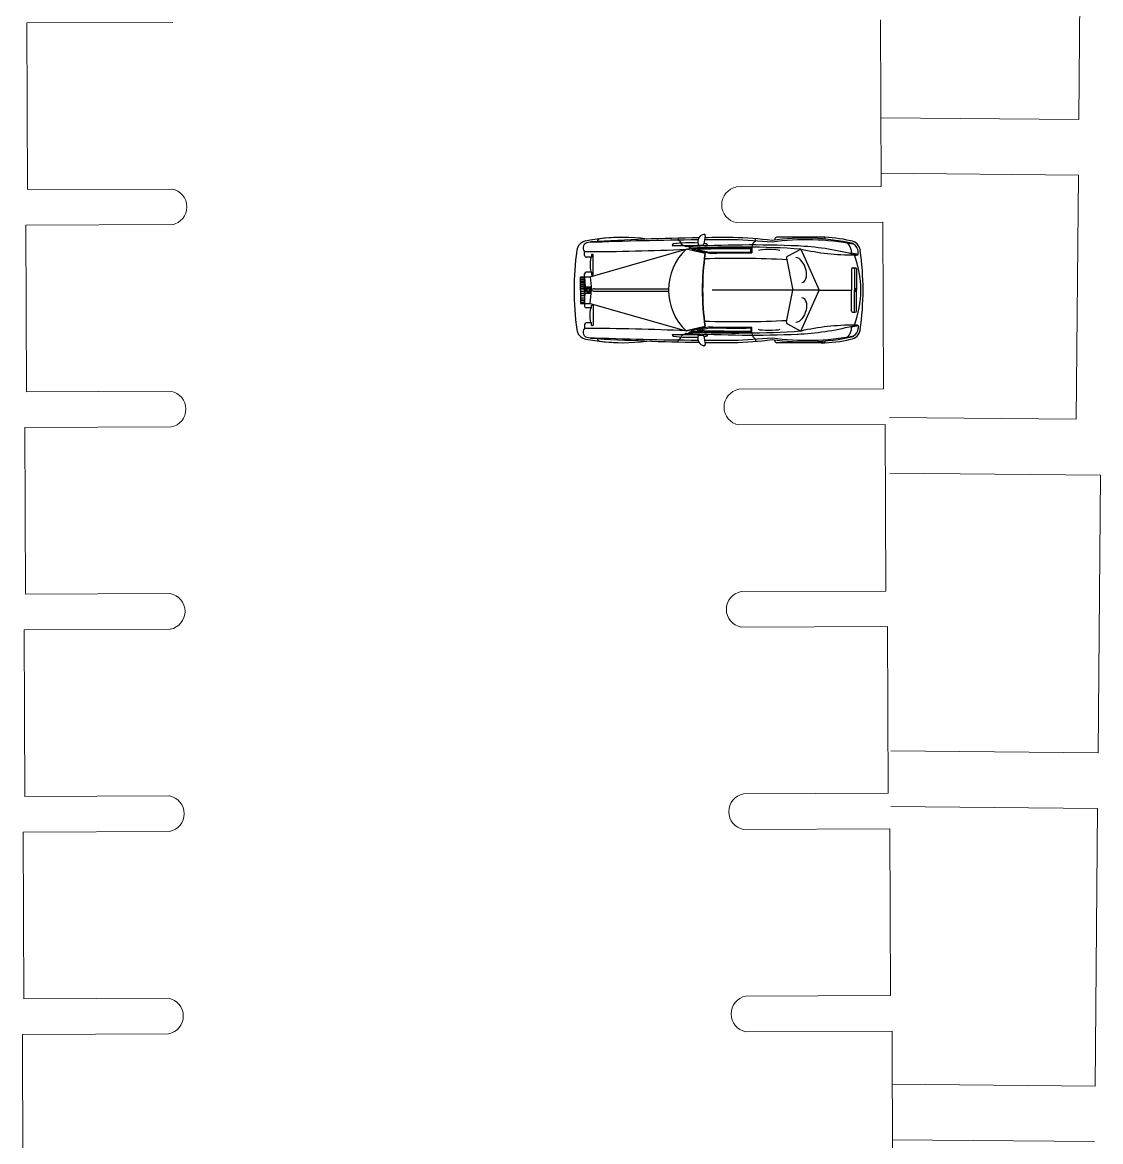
# Model space of a CAD drawing. Header units: millimetres. Extents: x 216896 to 446004, y 63591 to 243769.
# Drawn here: x 241612 to 261018, y 166047 to 186195 of the extents above; entities that cross this region are included whole.
import ezdxf

# ---------------------------------------------------------------- set-up
doc = ezdxf.new("R2010")
doc.units = ezdxf.units.MM
doc.layers.add('dwgmodels.com', color=250, linetype='Continuous')
doc.layers.add('line pedestr', color=7, linetype='Continuous', lineweight=5, true_color=0x1c1c1c)

# ---------------------------------------------------------------- blocks, each defined once
blk = doc.blocks.new('auto 1')
at = {"layer": 'dwgmodels.com', "color": 0}
for p, q in [((-4910, 858), (-4910, 857)), ((-3327, 933), (-3327, 898)), ((-3182, 776), (-3270, 822)), ((-2952, 810), (-2884, 810)), ((-2859, 1002), (-2864, 1002)), ((-1936, 883), (-1936, 923)), ((-1590, 910), (-1590, 899)), ((-715, 950), (-1550, 950)), ((-170, 828), (-170, 824)), ((-5012, 621), (-5012, 692)), ((-4909, 240), (-3185, 736)), ((-3437, 803), (-2799, 803)), ((-3185, 736), (-3104, 756)), ((-2842, 655), (-3185, 736)), ((-3069, 736), (-3140, 776)), ((-2765, 664), (-3069, 736)), ((-2763, 664), (-2704, 664)), ((-2002, 772), (-2002, 667)), ((-1362, 608), (-1117, 737)), ((-1117, 737), (-791, 0)), ((-90, 637), (-90, 691)), ((-4890, 591), (-4982, 591)), ((-1377, 575), (-1261, 0)), ((-5085, 0), (-5085, 240)), ((-5085, 0), (-5085, 240)), ((-5085, 240), (-4909, 240)), ((-5085, 220), (-5013, 220)), ((-5013, 0), (-5013, 240)), ((-5013, 240), (-4999, 56)), ((-5013, 0), (-5013, 240)), ((-5012, 240), (-5012, 291)), ((-4890, 321), (-4982, 321)), ((-4909, 240), (-4895, 56)), ((-208, 380), (-208, 0)), ((-188, 400), (-140, 400)), ((-156, 380), (-156, 0)), ((-120, 380), (-120, 0)), ((-4999, 56), (-4999, 0)), ((-4999, 56), (-4999, 0)), ((-4999, 56), (-4999, 0)), ((-4999, 56), (-4999, 0)), ((-4999, 56), (-4895, 56)), ((-4999, 56), (-4999, 0)), ((-4999, 56), (-4999, 0)), ((-4999, 56), (-4999, 0)), ((-4999, 56), (-4895, 56)), ((-4999, 56), (-4999, 0)), ((-4999, 56), (-4999, 0)), ((-4999, 56), (-4999, 0)), ((-4999, 56), (-4999, 0)), ((-4999, 56), (-4999, 0)), ((-4999, 56), (-4999, 0)), ((-4999, 56), (-4999, 0)), ((-4999, 56), (-4999, 0)), ((-4999, 56), (-4999, 0)), ((-4895, 56), (-4895, 0)), ((-4895, 56), (-4895, 0)), ((-4895, 56), (-4895, 0)), ((-4895, 56), (-4895, 0)), ((-4895, 56), (-4895, 0)), ((-4895, 56), (-4895, 0)), ((-4895, 56), (-4895, 0)), ((-4895, 56), (-4895, 0)), ((-4834, 20), (-3502, 20)), ((-5085, 0), (-5085, -240)), ((-5085, 0), (-5085, -240)), ((-5013, 0), (-5013, -240)), ((-5013, 0), (-5013, -240)), ((-5013, -240), (-4999, -56)), ((-4999, -56), (-4999, 0)), ((-4999, -56), (-4999, 0)), ((-4999, -56), (-4999, 0)), ((-4999, -56), (-4999, 0)), ((-4999, -56), (-4999, 0)), ((-4999, -56), (-4999, 0)), ((-4999, -56), (-4999, 0)), ((-4999, -56), (-4999, 0)), ((-4999, -56), (-4999, 0)), ((-4999, -56), (-4999, 0)), ((-4999, -56), (-4999, 0)), ((-4999, -56), (-4999, 0)), ((-4999, -56), (-4999, 0)), ((-4999, -56), (-4999, 0)), ((-4999, -56), (-4999, 0)), ((-4999, -56), (-4999, 0)), ((-4999, -56), (-4895, -56)), ((-4999, -56), (-4895, -56)), ((-4909, -240), (-4895, -56)), ((-4895, -56), (-4895, 0)), ((-4895, -56), (-4895, 0)), ((-4895, -56), (-4895, 0)), ((-4895, -56), (-4895, 0)), ((-4895, -56), (-4895, 0)), ((-4895, -56), (-4895, 0)), ((-4895, -56), (-4895, 0)), ((-4895, -56), (-4895, 0)), ((-4834, -20), (-3502, -20)), ((-1261, 0), (-2716, 0)), ((-791, 0), (-2716, 0)), ((-1377, -575), (-1261, 0)), ((-1117, -738), (-791, 0)), ((-791, 0), (-208, 0)), ((-791, 0), (-208, 0)), ((-208, -380), (-208, 0)), ((-156, -380), (-156, 0)), ((-120, -380), (-120, 0)), ((-5085, -220), (-5013, -220)), ((-5085, -240), (-4909, -240)), ((-5012, -240), (-5012, -291)), ((-4890, -321), (-4982, -321)), ((-4909, -240), (-3185, -736)), ((-188, -400), (-140, -400)), ((-4890, -591), (-4982, -591)), ((-5012, -621), (-5012, -692)), ((-3437, -803), (-2799, -803)), ((-3182, -776), (-3270, -822)), ((-2842, -655), (-3185, -736)), ((-3069, -736), (-3140, -776)), ((-2765, -664), (-3069, -736)), ((-2763, -664), (-2704, -664)), ((-2002, -772), (-2002, -667)), ((-1362, -608), (-1117, -738)), ((-90, -637), (-90, -691)), ((-4910, -858), (-4910, -857)), ((-3327, -934), (-3327, -898)), ((-2952, -810), (-2884, -810)), ((-2859, -1002), (-2864, -1002)), ((-1936, -883), (-1936, -923)), ((-1590, -910), (-1590, -899)), ((-715, -950), (-1550, -950)), ((-170, -828), (-170, -824))]:
    blk.add_line(p, q, dxfattribs=at)
for points in [[(-4890, 321), (-4890, 281, 0.414214), (-4878, 269), (-4871, 269, 0.414214), (-4859, 281), (-4859, 630, 0.414214), (-4871, 642), (-4878, 642, 0.414214), (-4890, 630), (-4890, 591)], [(-4890, -321), (-4890, -281, -0.414214), (-4878, -269), (-4871, -269, -0.414214), (-4859, -281), (-4859, -630, -0.414214), (-4871, -642), (-4878, -642, -0.414214), (-4890, -630), (-4890, -591)]]:
    blk.add_lwpolyline(points, format="xyb", dxfattribs=at)
for points in [[(-2842, 655), (-3185, 736, 0.204169), (-3502, 0, 0.204169), (-3185, -736), (-2842, -655, -0.034689), (-2888, 0, -0.034689)], [(-2002, 757, 0.014712), (-3080, 742), (-3069, 736), (-2765, 664, 0.057921), (-2763, 664), (-2724, 664, -0.009902), (-2002, 667)], [(-2017, 743, 0.013194), (-2983, 731), (-2762, 679), (-2724, 679, -0.009691), (-2017, 683)], [(-2017, -743, -0.013194), (-2983, -731), (-2762, -679), (-2724, -679, 0.009691), (-2017, -683)]]:
    blk.add_lwpolyline(points, format="xyb", close=True, dxfattribs=at)
for points in [[(-5071, 181), (-5013, 181), (-5013, 185), (-5071, 185)], [(-5071, 141), (-5013, 141), (-5013, 145), (-5071, 145)], [(-5071, 101), (-5013, 101), (-5013, 105), (-5071, 105)], [(-5071, 61), (-5013, 61), (-5013, 65), (-5071, 65)], [(-5071, 21), (-5013, 21), (-5013, 25), (-5071, 25)], [(-4996, 4), (-4995, 0), (-4996, -4), (-4988, -6), (-4979, -9), (-4917, -53), (-4908, -42), (-4906, -32), (-4906, -23), (-4911, -17), (-4921, -13), (-4927, -13), (-4936, -11), (-4932, -4), (-4934, -2), (-4931, 0), (-4934, 2), (-4932, 4), (-4936, 11), (-4927, 13), (-4921, 13), (-4911, 17), (-4906, 23), (-4906, 32), (-4908, 42), (-4917, 53), (-4979, 9), (-4988, 6)], [(-4996, -4), (-4995, 0), (-4996, 4), (-4988, 6), (-4979, 9), (-4917, 53), (-4908, 42), (-4906, 32), (-4906, 23), (-4911, 17), (-4921, 13), (-4927, 13), (-4936, 11), (-4932, 4), (-4934, 2), (-4931, 0), (-4934, -2), (-4932, -4), (-4936, -11), (-4927, -13), (-4921, -13), (-4911, -17), (-4906, -23), (-4906, -32), (-4908, -42), (-4917, -53), (-4979, -9), (-4988, -6)], [(-4996, 4), (-4995, 0), (-4996, -4), (-4988, -6), (-4979, -9), (-4917, -53), (-4908, -42), (-4906, -32), (-4906, -23), (-4911, -17), (-4921, -13), (-4927, -13), (-4936, -11), (-4932, -4), (-4934, -2), (-4931, 0), (-4934, 2), (-4932, 4), (-4936, 11), (-4927, 13), (-4921, 13), (-4911, 17), (-4906, 23), (-4906, 32), (-4908, 42), (-4917, 53), (-4979, 9), (-4988, 6)], [(-4996, -4), (-4995, 0), (-4996, 4), (-4988, 6), (-4979, 9), (-4917, 53), (-4908, 42), (-4906, 32), (-4906, 23), (-4911, 17), (-4921, 13), (-4927, 13), (-4936, 11), (-4932, 4), (-4934, 2), (-4931, 0), (-4934, -2), (-4932, -4), (-4936, -11), (-4927, -13), (-4921, -13), (-4911, -17), (-4906, -23), (-4906, -32), (-4908, -42), (-4917, -53), (-4979, -9), (-4988, -6)], [(-4996, 4), (-4995, 0), (-4996, -4), (-4988, -6), (-4979, -9), (-4917, -53), (-4908, -42), (-4906, -32), (-4906, -23), (-4911, -17), (-4921, -13), (-4927, -13), (-4936, -11), (-4932, -4), (-4934, -2), (-4931, 0), (-4934, 2), (-4932, 4), (-4936, 11), (-4927, 13), (-4921, 13), (-4911, 17), (-4906, 23), (-4906, 32), (-4908, 42), (-4917, 53), (-4979, 9), (-4988, 6)], [(-4996, -4), (-4995, 0), (-4996, 4), (-4988, 6), (-4979, 9), (-4917, 53), (-4908, 42), (-4906, 32), (-4906, 23), (-4911, 17), (-4921, 13), (-4927, 13), (-4936, 11), (-4932, 4), (-4934, 2), (-4931, 0), (-4934, -2), (-4932, -4), (-4936, -11), (-4927, -13), (-4921, -13), (-4911, -17), (-4906, -23), (-4906, -32), (-4908, -42), (-4917, -53), (-4979, -9), (-4988, -6)], [(-4996, 4), (-4995, 0), (-4996, -4), (-4988, -6), (-4979, -9), (-4917, -53), (-4908, -42), (-4906, -32), (-4906, -23), (-4911, -17), (-4921, -13), (-4927, -13), (-4936, -11), (-4932, -4), (-4934, -2), (-4931, 0), (-4934, 2), (-4932, 4), (-4936, 11), (-4927, 13), (-4921, 13), (-4911, 17), (-4906, 23), (-4906, 32), (-4908, 42), (-4917, 53), (-4979, 9), (-4988, 6)], [(-4996, -4), (-4995, 0), (-4996, 4), (-4988, 6), (-4979, 9), (-4917, 53), (-4908, 42), (-4906, 32), (-4906, 23), (-4911, 17), (-4921, 13), (-4927, 13), (-4936, 11), (-4932, 4), (-4934, 2), (-4931, 0), (-4934, -2), (-4932, -4), (-4936, -11), (-4927, -13), (-4921, -13), (-4911, -17), (-4906, -23), (-4906, -32), (-4908, -42), (-4917, -53), (-4979, -9), (-4988, -6)], [(-4996, 4), (-4995, 0), (-4996, -4), (-4988, -6), (-4979, -9), (-4917, -53), (-4908, -42), (-4906, -32), (-4906, -23), (-4911, -17), (-4921, -13), (-4927, -13), (-4936, -11), (-4932, -4), (-4934, -2), (-4931, 0), (-4934, 2), (-4932, 4), (-4936, 11), (-4927, 13), (-4921, 13), (-4911, 17), (-4906, 23), (-4906, 32), (-4908, 42), (-4917, 53), (-4979, 9), (-4988, 6)], [(-4996, -4), (-4995, 0), (-4996, 4), (-4988, 6), (-4979, 9), (-4917, 53), (-4908, 42), (-4906, 32), (-4906, 23), (-4911, 17), (-4921, 13), (-4927, 13), (-4936, 11), (-4932, 4), (-4934, 2), (-4931, 0), (-4934, -2), (-4932, -4), (-4936, -11), (-4927, -13), (-4921, -13), (-4911, -17), (-4906, -23), (-4906, -32), (-4908, -42), (-4917, -53), (-4979, -9), (-4988, -6)], [(-4996, 4), (-4995, 0), (-4996, -4), (-4988, -6), (-4979, -9), (-4917, -53), (-4908, -42), (-4906, -32), (-4906, -23), (-4911, -17), (-4921, -13), (-4927, -13), (-4936, -11), (-4932, -4), (-4934, -2), (-4931, 0), (-4934, 2), (-4932, 4), (-4936, 11), (-4927, 13), (-4921, 13), (-4911, 17), (-4906, 23), (-4906, 32), (-4908, 42), (-4917, 53), (-4979, 9), (-4988, 6)], [(-4996, -4), (-4995, 0), (-4996, 4), (-4988, 6), (-4979, 9), (-4917, 53), (-4908, 42), (-4906, 32), (-4906, 23), (-4911, 17), (-4921, 13), (-4927, 13), (-4936, 11), (-4932, 4), (-4934, 2), (-4931, 0), (-4934, -2), (-4932, -4), (-4936, -11), (-4927, -13), (-4921, -13), (-4911, -17), (-4906, -23), (-4906, -32), (-4908, -42), (-4917, -53), (-4979, -9), (-4988, -6)], [(-4996, 4), (-4995, 0), (-4996, -4), (-4988, -6), (-4979, -9), (-4917, -53), (-4908, -42), (-4906, -32), (-4906, -23), (-4911, -17), (-4921, -13), (-4927, -13), (-4936, -11), (-4932, -4), (-4934, -2), (-4931, 0), (-4934, 2), (-4932, 4), (-4936, 11), (-4927, 13), (-4921, 13), (-4911, 17), (-4906, 23), (-4906, 32), (-4908, 42), (-4917, 53), (-4979, 9), (-4988, 6)], [(-4996, -4), (-4995, 0), (-4996, 4), (-4988, 6), (-4979, 9), (-4917, 53), (-4908, 42), (-4906, 32), (-4906, 23), (-4911, 17), (-4921, 13), (-4927, 13), (-4936, 11), (-4932, 4), (-4934, 2), (-4931, 0), (-4934, -2), (-4932, -4), (-4936, -11), (-4927, -13), (-4921, -13), (-4911, -17), (-4906, -23), (-4906, -32), (-4908, -42), (-4917, -53), (-4979, -9), (-4988, -6)], [(-4996, 4), (-4995, 0), (-4996, -4), (-4988, -6), (-4979, -9), (-4917, -53), (-4908, -42), (-4906, -32), (-4906, -23), (-4911, -17), (-4921, -13), (-4927, -13), (-4936, -11), (-4932, -4), (-4934, -2), (-4931, 0), (-4934, 2), (-4932, 4), (-4936, 11), (-4927, 13), (-4921, 13), (-4911, 17), (-4906, 23), (-4906, 32), (-4908, 42), (-4917, 53), (-4979, 9), (-4988, 6)], [(-4996, -4), (-4995, 0), (-4996, 4), (-4988, 6), (-4979, 9), (-4917, 53), (-4908, 42), (-4906, 32), (-4906, 23), (-4911, 17), (-4921, 13), (-4927, 13), (-4936, 11), (-4932, 4), (-4934, 2), (-4931, 0), (-4934, -2), (-4932, -4), (-4936, -11), (-4927, -13), (-4921, -13), (-4911, -17), (-4906, -23), (-4906, -32), (-4908, -42), (-4917, -53), (-4979, -9), (-4988, -6)], [(-125, 20), (-150, 20), (-150, -20), (-125, -20)], [(-125, -20), (-150, -20), (-150, 20), (-125, 20)], [(-125, 20), (-150, 20), (-150, -20), (-125, -20)], [(-125, -20), (-150, -20), (-150, 20), (-125, 20)], [(-125, 20), (-150, 20), (-150, -20), (-125, -20)], [(-125, -20), (-150, -20), (-150, 20), (-125, 20)], [(-125, 20), (-150, 20), (-150, -20), (-125, -20)], [(-125, -20), (-150, -20), (-150, 20), (-125, 20)], [(-125, 20), (-150, 20), (-150, -20), (-125, -20)], [(-125, -20), (-150, -20), (-150, 20), (-125, 20)], [(-125, 20), (-150, 20), (-150, -20), (-125, -20)], [(-125, -20), (-150, -20), (-150, 20), (-125, 20)], [(-125, 20), (-150, 20), (-150, -20), (-125, -20)], [(-125, -20), (-150, -20), (-150, 20), (-125, 20)], [(-125, 20), (-150, 20), (-150, -20), (-125, -20)], [(-125, -20), (-150, -20), (-150, 20), (-125, 20)], [(-125, 20), (-150, 20), (-150, -20), (-125, -20)], [(-125, -20), (-150, -20), (-150, 20), (-125, 20)], [(-125, 20), (-150, 20), (-150, -20), (-125, -20)], [(-125, -20), (-150, -20), (-150, 20), (-125, 20)], [(-125, 20), (-150, 20), (-150, -20), (-125, -20)], [(-125, -20), (-150, -20), (-150, 20), (-125, 20)], [(-125, 20), (-150, 20), (-150, -20), (-125, -20)], [(-125, -20), (-150, -20), (-150, 20), (-125, 20)], [(-125, 20), (-150, 20), (-150, -20), (-125, -20)], [(-125, -20), (-150, -20), (-150, 20), (-125, 20)], [(-125, 20), (-150, 20), (-150, -20), (-125, -20)], [(-125, -20), (-150, -20), (-150, 20), (-125, 20)], [(-125, 20), (-150, 20), (-150, -20), (-125, -20)], [(-125, -20), (-150, -20), (-150, 20), (-125, 20)], [(-125, 20), (-150, 20), (-150, -20), (-125, -20)], [(-125, -20), (-150, -20), (-150, 20), (-125, 20)], [(-125, 20), (-150, 20), (-150, -20), (-125, -20)], [(-125, -20), (-150, -20), (-150, 20), (-125, 20)], [(-125, 20), (-150, 20), (-150, -20), (-125, -20)], [(-125, -20), (-150, -20), (-150, 20), (-125, 20)], [(-125, 20), (-150, 20), (-150, -20), (-125, -20)], [(-125, -20), (-150, -20), (-150, 20), (-125, 20)], [(-125, 20), (-150, 20), (-150, -20), (-125, -20)], [(-125, -20), (-150, -20), (-150, 20), (-125, 20)], [(-125, 20), (-150, 20), (-150, -20), (-125, -20)], [(-125, -20), (-150, -20), (-150, 20), (-125, 20)], [(-125, 20), (-150, 20), (-150, -20), (-125, -20)], [(-125, -20), (-150, -20), (-150, 20), (-125, 20)], [(-125, 20), (-150, 20), (-150, -20), (-125, -20)], [(-125, -20), (-150, -20), (-150, 20), (-125, 20)], [(-125, 20), (-150, 20), (-150, -20), (-125, -20)], [(-125, -20), (-150, -20), (-150, 20), (-125, 20)], [(-125, 20), (-150, 20), (-150, -20), (-125, -20)], [(-125, -20), (-150, -20), (-150, 20), (-125, 20)], [(-125, 20), (-150, 20), (-150, -20), (-125, -20)], [(-125, -20), (-150, -20), (-150, 20), (-125, 20)], [(-125, 20), (-150, 20), (-150, -20), (-125, -20)], [(-125, -20), (-150, -20), (-150, 20), (-125, 20)], [(-125, 20), (-150, 20), (-150, -20), (-125, -20)], [(-125, -20), (-150, -20), (-150, 20), (-125, 20)], [(-125, 20), (-150, 20), (-150, -20), (-125, -20)], [(-125, -20), (-150, -20), (-150, 20), (-125, 20)], [(-125, 20), (-150, 20), (-150, -20), (-125, -20)], [(-125, -20), (-150, -20), (-150, 20), (-125, 20)], [(-125, 20), (-150, 20), (-150, -20), (-125, -20)], [(-125, -20), (-150, -20), (-150, 20), (-125, 20)], [(-125, 20), (-150, 20), (-150, -20), (-125, -20)], [(-125, -20), (-150, -20), (-150, 20), (-125, 20)], [(-5071, -21), (-5013, -21), (-5013, -25), (-5071, -25)], [(-5071, -61), (-5013, -61), (-5013, -65), (-5071, -65)], [(-5071, -101), (-5013, -101), (-5013, -105), (-5071, -105)], [(-5071, -141), (-5013, -141), (-5013, -145), (-5071, -145)], [(-5071, -181), (-5013, -181), (-5013, -185), (-5071, -185)]]:
    blk.add_lwpolyline(points, close=True, dxfattribs=at)
for centre, radius, start, end in [((-4953, 687), 200, 101.6624, 172.642), ((-4944, 760), 95.6, 90, 225), ((-4324, -2489), 3437, 90, 101.2286), ((-2334, -68247), 69152, 90.52837, 92.16293), ((-4901, 858), 9, 93.4063, 180), ((-2347, -41163), 42108, 90.8277, 93.4786), ((-4731, 871), 50, 97.8415, 176.0279), ((-4324, -2084), 3032, 81.934, 97.8415), ((-3898, 889), 30, 67.858, 90), ((-3407, 802), 30, 97.2866, 177.6092), ((-3119, -1450), 2300, 86.4157, 97.2866), ((-3350, 822), 79.5, 0, 72.9505), ((-2003, -19070), 19881, 87.5956, 93.3997), ((-2838, 866), 139, 100.6596, 197.5276), ((-2952, 830), 20, 197.5276, 270), ((-2884, 830), 20, 270, 358.1306), ((-2271, 810), 593, 163.6772, 178.1306), ((-3119, -1450), 2300, 82.6569, 83.6057), ((-2859, 982), 20, 343.6772, 90), ((-2336, -67862), 68767, 90, 90.43392), ((-2336, -41582), 42527, 90, 90.6915), ((-2829, 802), 30, 2.9362, 82.6569), ((-2551, -6571), 7519, 83.0197, 88.3621), ((-3754, -28048), 28988, 85.8121, 87.1961), ((-1856, 759), 147, 122.9331, 174.8664), ((-1060, -3141), 4075, 77.4821, 98.1357), ((-1020, -3595), 4500, 79.1091, 97.8761), ((-1550, 910), 40, 90, 180), ((-755, -1258), 2208, 76.0733, 90), ((-715, 910), 40, 7.2816, 90), ((-463, 666), 258, 0, 43.0134), ((-247, 687), 200, 7.3515, 83.0367), ((-179, 828), 9, 0, 77.4821), ((-240, 691), 150, 0, 62.1819), ((5, 0), 5205, 172.1281, 179.9994), ((-5012, 39294), 38602, 270, 272.7125), ((-4982, 621), 30, 180, 270), ((-2480, -3), 1021, 133.6484, 179.8061), ((-2480, -3), 1021, 133.6484, 179.8061), ((-2280, -17552), 18326, 86.361, 92.5791), ((-2280, -17552), 18311, 89.132, 92.5035), ((1849, 0), 4736, 172.0523, 179.9993), ((-2763, 674), 10, 256.7403, 270), ((-2280, -17552), 18221, 89.1277, 91.397), ((-1348, 581), 30, 117.8658, 191.4803), ((-1417, -4240), 5039, 75.9277, 87.3528), ((-155, 5021), 4390, 257.3525, 270), ((-1417, -4240), 5054, 74.7795, 76.128), ((-90, 1109), 473, 257.5808, 270), ((-140, 830), 200, 265.4684, 284.3774), ((-1825, 0), 1785, 0.0117, 20.7092), ((-5204, 0), 5204, 0.0006, 7.8655), ((-2280, -17552), 18121, 87.1273, 91.8169), ((-4982, 291), 30, 90, 180), ((-188, 380), 20, 90, 180), ((-176, 380), 20, 0, 90), ((-140, 380), 20, 0, 90), ((-4952, 0), 39.1, 70.6849, 171.7242), ((-4952, 0), 39.1, 70.6849, 171.7242), ((-4952, 0), 39.1, 70.6849, 171.7242), ((-4952, 0), 39.1, 70.6849, 171.7242), ((-4952, 0), 39.1, 70.6849, 171.7242), ((-4952, 0), 39.1, 70.6849, 171.7242), ((-4952, 0), 39.1, 70.6849, 171.7242), ((-4952, 0), 39.1, 70.6849, 171.7242), ((-4952, 0), 39.1, 337.8779, 22.1221), ((-4952, 0), 39.1, 337.8779, 22.1221), ((-4952, 0), 39.1, 337.8779, 22.1221), ((-4952, 0), 39.1, 337.8779, 22.1221), ((-4952, 0), 39.1, 337.8779, 22.1221), ((-4952, 0), 39.1, 337.8779, 22.1221), ((-4952, 0), 39.1, 337.8779, 22.1221), ((-4952, 0), 39.1, 337.8779, 22.1221), ((-4952, 0), 39.1, 337.8779, 22.1221), ((-4952, 0), 39.1, 337.8779, 22.1221), ((-4952, 0), 39.1, 337.8779, 22.1221), ((-4952, 0), 39.1, 337.8779, 22.1221), ((-4952, 0), 39.1, 337.8779, 22.1221), ((-4952, 0), 39.1, 337.8779, 22.1221), ((-4952, 0), 39.1, 337.8779, 22.1221), ((-4952, 0), 39.1, 337.8779, 22.1221), ((-4834, -83), 103, 90, 126.4004), ((-4834, -83), 103, 90, 126.4004), ((-4834, -83), 103, 90, 126.4004), ((-4834, -83), 103, 90, 126.4004), ((-4834, -83), 103, 90, 126.4004), ((-4834, -83), 103, 90, 126.4004), ((-4834, -83), 103, 90, 126.4004), ((-4834, -83), 103, 90, 126.4004), ((5, 0), 5205, 180.0006, 187.8719), ((-4952, 0), 39.1, 188.2758, 289.3151), ((-4952, 0), 39.1, 188.2758, 289.3151), ((-4952, 0), 39.1, 188.2758, 289.3151), ((-4952, 0), 39.1, 188.2758, 289.3151), ((-4952, 0), 39.1, 188.2758, 289.3151), ((-4952, 0), 39.1, 188.2758, 289.3151), ((-4952, 0), 39.1, 188.2758, 289.3151), ((-4952, 0), 39.1, 188.2758, 289.3151), ((-4834, 83), 103, 233.5996, 270), ((-4834, 83), 103, 233.5996, 270), ((-4834, 83), 103, 233.5996, 270), ((-4834, 83), 103, 233.5996, 270), ((-4834, 83), 103, 233.5996, 270), ((-4834, 83), 103, 233.5996, 270), ((-4834, 83), 103, 233.5996, 270), ((-4834, 83), 103, 233.5996, 270), ((-2480, 3), 1021, 180.1939, 226.3516), ((-2480, 3), 1021, 180.1939, 226.3516), ((-2480, 3), 1021, 180.1939, 226.3516), ((-2480, 3), 1021, 180.1939, 226.3516), ((-2480, 3), 1021, 180.1939, 226.3516), ((-2480, 3), 1021, 180.1939, 226.3516), ((1849, 0), 4736, 180.0007, 187.9477), ((1849, 0), 4736, 180.0007, 187.9477), ((1849, 0), 4736, 180.0007, 187.9477), ((1849, 0), 4736, 180.0007, 187.9477), ((1849, 0), 4736, 180.0007, 187.9477), ((-1825, 0), 1785, 339.2908, 359.9883), ((-5204, 0), 5204, 352.1345, 359.9994), ((-4982, -291), 30, 180, 270), ((-188, -380), 20, 180, 270), ((-176, -380), 20, 270, 0), ((-140, -380), 20, 270, 0), ((-4982, -621), 30, 90, 180), ((-2280, 17552), 18121, 268.1831, 272.8727), ((-1348, -581), 30, 168.5197, 242.1342), ((-4953, -687), 200, 187.358, 258.3376), ((-4944, -760), 95.6, 135, 270), ((-5012, -39294), 38602, 87.2875, 90), ((-3407, -802), 30, 182.3908, 262.7134), ((-2003, 19070), 19881, 266.6003, 272.4044), ((-2280, 17552), 18326, 267.4209, 273.639), ((-2280, 17552), 18311, 267.4965, 270.868), ((-2829, -802), 30, 277.3431, 357.0638), ((-2763, -674), 10, 90, 103.2597), ((-2280, 17552), 18221, 268.603, 270.8723), ((-1856, -759), 147, 185.1336, 237.0669), ((-1417, 4240), 5039, 272.6472, 284.0723), ((-155, -5021), 4390, 90, 102.6475), ((-463, -667), 258, 316.9866, 0), ((-247, -687), 200, 276.9633, 352.6485), ((-1417, 4240), 5054, 283.872, 285.2205), ((-90, -1109), 473, 90, 102.4192), ((-240, -691), 150, 297.8181, 0), ((-140, -830), 200, 75.6226, 94.5316), ((-4324, 2489), 3437, 258.7714, 270), ((-2334, 68247), 69152, 267.83707, 269.47163), ((-4901, -858), 9, 180, 266.5937), ((-2347, 41163), 42108, 266.5214, 269.1723), ((-4731, -871), 50, 183.9721, 262.1585), ((-4324, 2084), 3032, 262.1585, 278.066), ((-3898, -889), 30, 270, 292.142), ((-3119, 1450), 2300, 262.7134, 273.5843), ((-3350, -822), 79.5, 287.0495, 0), ((-2838, -866), 139, 162.4724, 259.3404), ((-2952, -830), 20, 90, 162.4724), ((-2884, -830), 20, 1.8694, 90), ((-2271, -810), 593, 181.8694, 196.3228), ((-3119, 1450), 2300, 276.3943, 277.3431), ((-2859, -982), 20, 270, 16.3228), ((-2336, 67862), 68767, 269.56608, 270), ((-2336, 41582), 42527, 269.3085, 270), ((-3754, 28048), 28988, 272.8039, 274.1879), ((-2551, 6571), 7519, 271.6379, 276.9803), ((-1020, 3595), 4500, 262.1239, 280.8909), ((-1060, 3141), 4075, 261.8643, 282.5179), ((-1550, -910), 40, 180, 270), ((-755, 1258), 2208, 270, 283.9267), ((-715, -910), 40, 270, 352.7184), ((-179, -828), 9, 282.5179, 0)]:
    blk.add_arc(centre, radius, start, end, dxfattribs=at)
for centre, major_axis, ratio, start_param, end_param in [((-1690, 705), (-200, 0), 0.125, 3.446285, 5.978493), ((-4890, 456), (0, -135), 0.15755, 3.141593, 6.283185), ((-1164, 360), (78, -222), 0.56398, 6.142234, 9.174841)]:
    blk.add_ellipse(centre, major_axis=major_axis, ratio=ratio, start_param=start_param, end_param=end_param, dxfattribs=at)
at = {"layer": 'dwgmodels.com', "color": 0, "extrusion": (0, 0, -1)}
for centre, major_axis, ratio, start_param, end_param in [((-1164, -360), (78, 222), 0.56398, 6.142234, 9.174841), ((-4890, -456), (0, 135), 0.15755, 3.141593, 6.283185), ((-1690, -705), (-200, 0), 0.125, 3.446285, 5.978493)]:
    blk.add_ellipse(centre, major_axis=major_axis, ratio=ratio, start_param=start_param, end_param=end_param, dxfattribs=at)

msp = doc.modelspace()

# ---------------------------------------------------------------- linework, layer by layer
at = {"layer": 'line pedestr'}
for p, q in [((260626, 184447), (260671, 189447)), ((241690, 186186), (244322, 186195)), ((241690, 186186), (241701, 183186)), ((257066, 183242), (257055, 186242)), ((257061, 184479), (260626, 184447)), ((257065, 183479), (260617, 183447)), ((260577, 179050), (260617, 183447)), ((241701, 183186), (244303, 183195)), ((257066, 183242), (254463, 183232)), ((241674, 182544), (244306, 182554)), ((257097, 182600), (254465, 182591)), ((257097, 182600), (257108, 179600)), ((241674, 182544), (241685, 179544)), ((241685, 179544), (244287, 179554)), ((257108, 179600), (254505, 179591)), ((257139, 178959), (254507, 178949)), ((257139, 178959), (257150, 175959)), ((257218, 179081), (260577, 179050)), ((241658, 178902), (244290, 178912)), ((241658, 178902), (241669, 175902)), ((257222, 178081), (261018, 178046)), ((260972, 173046), (261018, 178046)), ((241669, 175902), (244272, 175912)), ((257150, 175959), (254548, 175949)), ((257181, 175317), (254549, 175308)), ((257181, 175317), (257192, 172317)), ((241643, 175261), (244275, 175270)), ((241643, 175261), (241654, 172261)), ((257240, 173080), (260972, 173046)), ((257192, 172317), (254590, 172308)), ((241654, 172261), (244256, 172270)), ((257243, 172080), (260963, 172046)), ((260918, 167047), (260963, 172046)), ((257223, 171676), (254591, 171666)), ((257223, 171676), (257234, 168676)), ((241627, 171619), (244259, 171628)), ((241627, 171619), (241638, 168619)), ((257234, 168676), (254632, 168666)), ((241638, 168619), (244241, 168628)), ((241612, 167977), (244243, 167987)), ((241612, 167977), (241623, 164977)), ((257265, 168034), (254634, 168025)), ((257265, 168034), (257276, 165034)), ((257262, 167080), (260918, 167047)), ((257265, 166080), (260909, 166047))]:
    msp.add_line(p, q, dxfattribs=at)
for centre, start, end in [((244245, 182874), 280.8451, 79.6839), ((254524, 182912), 100.7336, 259.5724), ((244229, 179232), 280.8451, 79.6839), ((254566, 179270), 100.7336, 259.5724), ((244213, 175591), 280.8451, 79.6839), ((254608, 175629), 100.7336, 259.5724), ((254651, 171987), 100.7336, 259.5724), ((244198, 171949), 280.8451, 79.6839), ((254693, 168346), 100.7336, 259.5724), ((244182, 168307), 280.8451, 79.6839)]:
    msp.add_arc(centre, 326, start, end, dxfattribs=at)

# ---------------------------------------------------------------- block references
at = {"layer": 'dwgmodels.com'}
msp.add_blockref('auto 1', (256742, 181377), dxfattribs=at)

doc.saveas('drawing.dxf')
